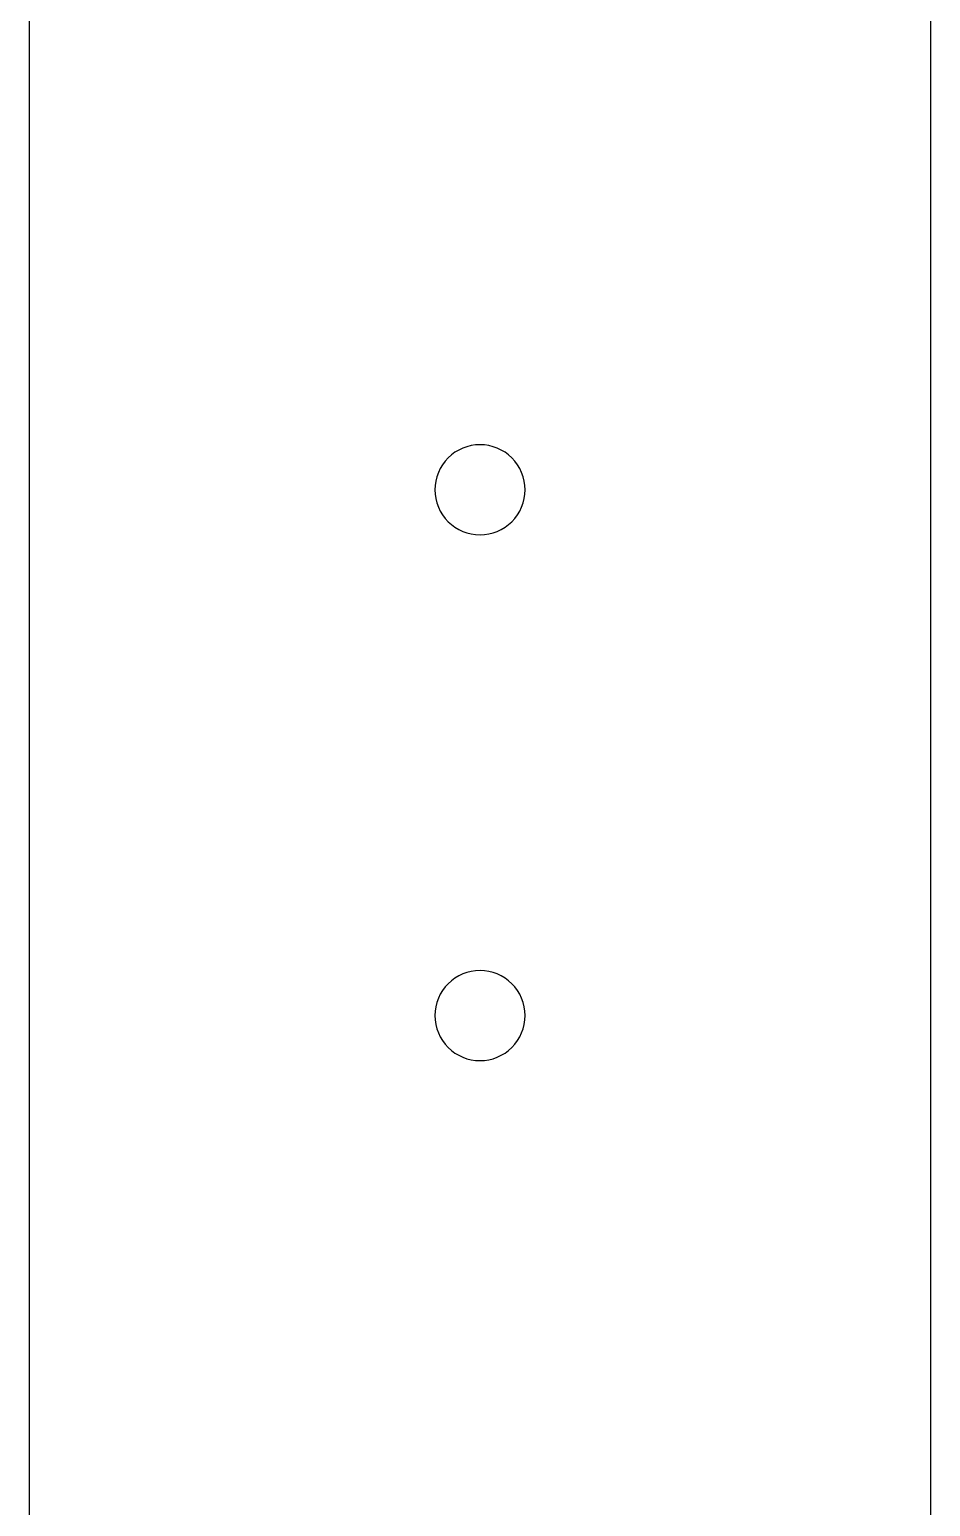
# Model space of a CAD drawing. Header units: millimetres. Extents: x 105 to 221, y 329 to 679.
# Drawn here: x 127.89 to 157.89, y 527.22 to 576.38 of the extents above; entities that cross this region are included whole.
import ezdxf

# ---------------------------------------------------------------- set-up
doc = ezdxf.new("R2010")
doc.units = ezdxf.units.MM

msp = doc.modelspace()

# ---------------------------------------------------------------- linework, layer by layer
for p, q in [((127.895, 498.064), (127.895, 659.058)), ((157.895, 659.058), (157.895, 498.064)), ((142.188, 562.384), (142.061, 562.308)), ((142.321, 562.447), (142.188, 562.384)), ((142.459, 562.496), (142.321, 562.447)), ((142.602, 562.532), (142.459, 562.496)), ((142.748, 562.554), (142.602, 562.532)), ((142.895, 562.561), (142.748, 562.554)), ((143.042, 562.554), (142.895, 562.561)), ((143.187, 562.532), (143.042, 562.554)), ((143.33, 562.496), (143.187, 562.532)), ((143.469, 562.447), (143.33, 562.496)), ((143.602, 562.384), (143.469, 562.447)), ((143.728, 562.308), (143.602, 562.384)), ((141.647, 561.894), (141.572, 561.768)), ((141.735, 562.012), (141.647, 561.894)), ((141.834, 562.121), (141.735, 562.012)), ((141.943, 562.22), (141.834, 562.121)), ((142.061, 562.308), (141.943, 562.22)), ((143.846, 562.22), (143.728, 562.308)), ((143.955, 562.121), (143.846, 562.22)), ((144.054, 562.012), (143.955, 562.121)), ((144.142, 561.894), (144.054, 562.012)), ((144.218, 561.768), (144.142, 561.894)), ((141.459, 561.496), (141.423, 561.353)), ((141.509, 561.635), (141.459, 561.496)), ((141.572, 561.768), (141.509, 561.635)), ((144.28, 561.635), (144.218, 561.768)), ((144.33, 561.496), (144.28, 561.635)), ((144.366, 561.353), (144.33, 561.496)), ((141.402, 561.208), (141.395, 561.061)), ((141.395, 561.061), (141.402, 560.914)), ((141.423, 561.353), (141.402, 561.208)), ((141.402, 560.914), (141.423, 560.768)), ((144.387, 561.208), (144.366, 561.353)), ((144.366, 560.768), (144.387, 560.914)), ((144.395, 561.061), (144.387, 561.208)), ((144.387, 560.914), (144.395, 561.061)), ((144.395, 561.061), (144.395, 561.061)), ((141.423, 560.768), (141.459, 560.625)), ((141.459, 560.625), (141.509, 560.487)), ((141.509, 560.487), (141.572, 560.354)), ((144.218, 560.354), (144.28, 560.487)), ((144.28, 560.487), (144.33, 560.625)), ((144.33, 560.625), (144.366, 560.768)), ((141.572, 560.354), (141.647, 560.227)), ((141.647, 560.227), (141.735, 560.109)), ((141.735, 560.109), (141.834, 560)), ((141.834, 560), (141.943, 559.901)), ((143.846, 559.901), (143.955, 560)), ((143.955, 560), (144.054, 560.109)), ((144.054, 560.109), (144.142, 560.227)), ((144.142, 560.227), (144.218, 560.354)), ((141.943, 559.901), (142.061, 559.814)), ((142.061, 559.814), (142.188, 559.738)), ((142.188, 559.738), (142.321, 559.675)), ((142.321, 559.675), (142.459, 559.625)), ((142.459, 559.625), (142.602, 559.59)), ((142.602, 559.59), (142.748, 559.568)), ((142.748, 559.568), (142.895, 559.561)), ((142.895, 559.561), (143.042, 559.568)), ((143.042, 559.568), (143.187, 559.59)), ((143.187, 559.59), (143.33, 559.625)), ((143.33, 559.625), (143.469, 559.675)), ((143.469, 559.675), (143.602, 559.738)), ((143.602, 559.738), (143.728, 559.814)), ((143.728, 559.814), (143.846, 559.901)), ((141.943, 544.72), (141.834, 544.621)), ((142.061, 544.808), (141.943, 544.72)), ((142.188, 544.884), (142.061, 544.808)), ((142.321, 544.947), (142.188, 544.884)), ((142.459, 544.996), (142.321, 544.947)), ((142.602, 545.032), (142.459, 544.996)), ((142.748, 545.054), (142.602, 545.032)), ((142.895, 545.061), (142.748, 545.054)), ((143.042, 545.054), (142.895, 545.061)), ((143.187, 545.032), (143.042, 545.054)), ((143.33, 544.996), (143.187, 545.032)), ((143.469, 544.947), (143.33, 544.996)), ((143.602, 544.884), (143.469, 544.947)), ((143.728, 544.808), (143.602, 544.884)), ((143.846, 544.72), (143.728, 544.808)), ((143.955, 544.621), (143.846, 544.72)), ((141.572, 544.268), (141.509, 544.135)), ((141.647, 544.394), (141.572, 544.268)), ((141.735, 544.512), (141.647, 544.394)), ((141.834, 544.621), (141.735, 544.512)), ((144.054, 544.512), (143.955, 544.621)), ((144.142, 544.394), (144.054, 544.512)), ((144.218, 544.268), (144.142, 544.394)), ((144.28, 544.135), (144.218, 544.268)), ((141.402, 543.708), (141.395, 543.561)), ((141.423, 543.853), (141.402, 543.708)), ((141.459, 543.996), (141.423, 543.853)), ((141.509, 544.135), (141.459, 543.996)), ((144.33, 543.996), (144.28, 544.135)), ((144.366, 543.853), (144.33, 543.996)), ((144.387, 543.708), (144.366, 543.853)), ((144.395, 543.561), (144.387, 543.708)), ((141.395, 543.561), (141.402, 543.414)), ((141.402, 543.414), (141.423, 543.268)), ((141.423, 543.268), (141.459, 543.125)), ((144.33, 543.125), (144.366, 543.268)), ((144.366, 543.268), (144.387, 543.414)), ((144.387, 543.414), (144.395, 543.561)), ((144.395, 543.561), (144.395, 543.561)), ((141.459, 543.125), (141.509, 542.987)), ((141.509, 542.987), (141.572, 542.854)), ((141.572, 542.854), (141.647, 542.727)), ((141.647, 542.727), (141.735, 542.609)), ((144.054, 542.609), (144.142, 542.727)), ((144.142, 542.727), (144.218, 542.854)), ((144.218, 542.854), (144.28, 542.987)), ((144.28, 542.987), (144.33, 543.125)), ((141.735, 542.609), (141.834, 542.5)), ((141.834, 542.5), (141.943, 542.401)), ((141.943, 542.401), (142.061, 542.314)), ((142.061, 542.314), (142.188, 542.238)), ((142.188, 542.238), (142.321, 542.175)), ((143.469, 542.175), (143.602, 542.238)), ((143.602, 542.238), (143.728, 542.314)), ((143.728, 542.314), (143.846, 542.401)), ((143.846, 542.401), (143.955, 542.5)), ((143.955, 542.5), (144.054, 542.609)), ((142.321, 542.175), (142.459, 542.125)), ((142.459, 542.125), (142.602, 542.09)), ((142.602, 542.09), (142.748, 542.068)), ((142.748, 542.068), (142.895, 542.061)), ((142.895, 542.061), (143.042, 542.068)), ((143.042, 542.068), (143.187, 542.09)), ((143.187, 542.09), (143.33, 542.125)), ((143.33, 542.125), (143.469, 542.175))]:
    msp.add_line(p, q)

doc.saveas('drawing.dxf')
